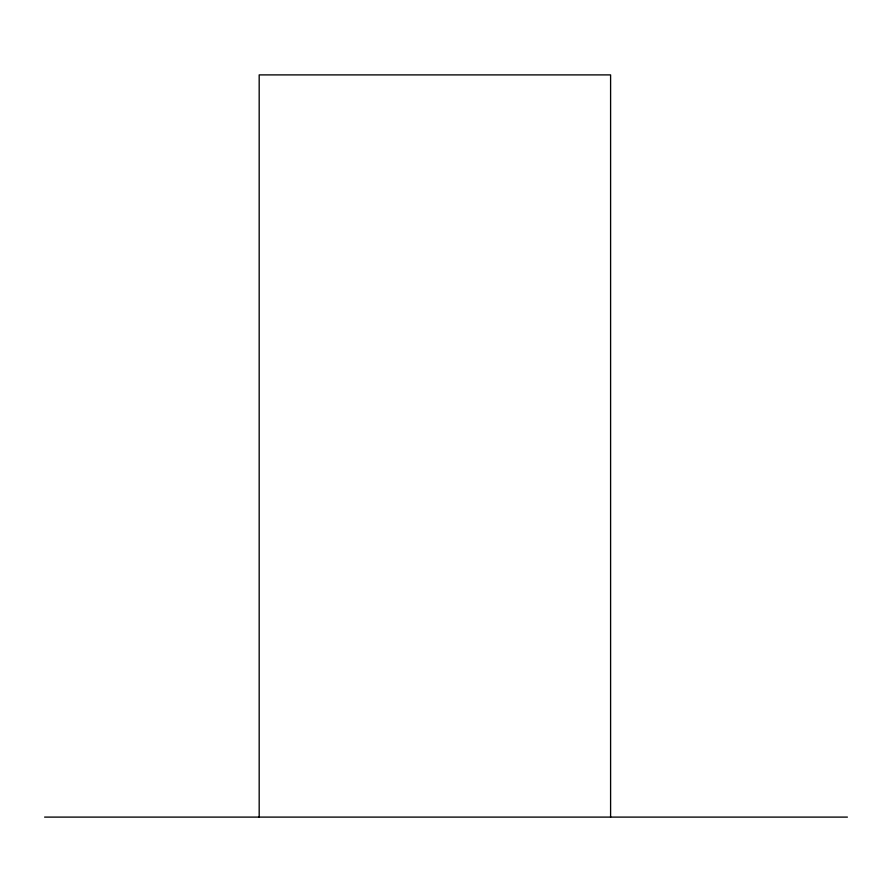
<?xml version="1.0" encoding="UTF-8"?>
<svg xmlns="http://www.w3.org/2000/svg" width="892" height="892" viewBox="0 0 892 892"><rect width="100%" height="100%" fill="white"/><g stroke="black" fill="none" stroke-linecap="round" stroke-linejoin="round"><path stroke-width="1.34" d="M44.6 817.105L847.4 817.105M610.596 817.105L610.596 74.895L259.182 74.895L259.182 817.105"/></g></svg>
